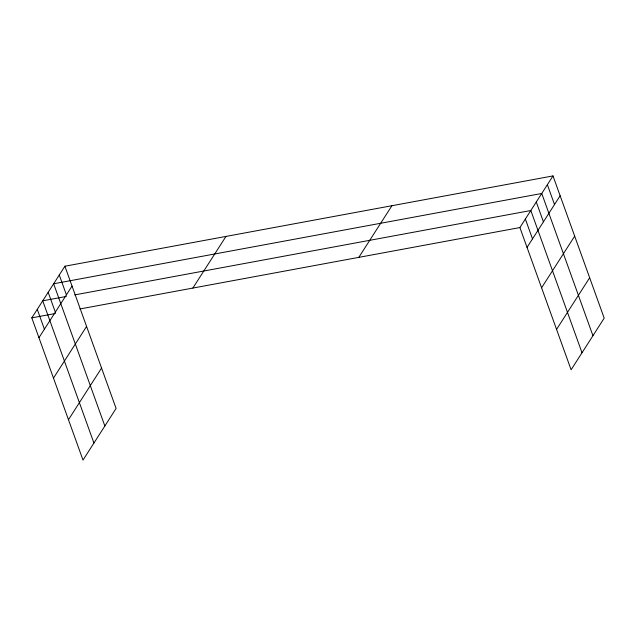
<?xml version="1.0" encoding="UTF-8"?>
<svg xmlns="http://www.w3.org/2000/svg" width="636" height="636" viewBox="0 0 636 636"><rect width="100%" height="100%" fill="white"/><g stroke="black" fill="none" stroke-linecap="round" stroke-linejoin="round"><path stroke-width="0.95" d="M64.896 266.222L116.102 408.439L83.006 460.082L31.8 317.865L64.896 266.222L552.994 175.918L604.2 318.135L571.104 369.778L519.898 227.561L552.994 175.918M38.947 337.708L72.043 286.065M53.488 378.094L86.583 326.451M68.465 419.704L101.561 368.061M192.875 288.06L225.971 236.417M358.823 257.357L391.927 205.714M527.045 247.404L560.141 195.761M541.578 287.79L574.682 236.147M556.564 329.4L589.659 277.757M66.271 296.463L42.723 300.82L93.929 443.046M74.746 294.897L530.822 210.516L582.019 352.742M31.8 317.865L55.348 313.508M79.842 308.977L519.898 227.561M547.365 184.694L554.513 204.546M592.943 335.697L541.745 193.471L53.647 283.775L104.853 426.001M536.283 201.994L543.43 221.845M525.36 219.038L532.507 238.882M59.275 274.998L66.414 294.842M48.185 292.298L55.332 312.149M37.262 309.342L44.409 329.186"/></g></svg>
